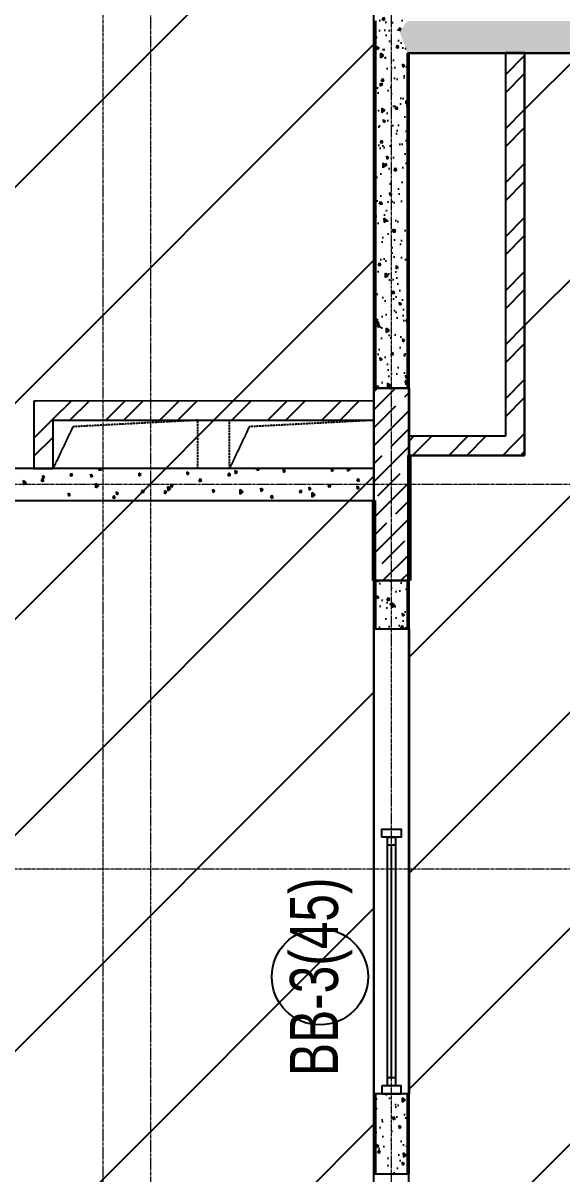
# Model space of a CAD drawing. Header units: millimetres. Extents: x 538266 to 1167394, y 114608 to 637157.
# Drawn here: x 1051936 to 1055296, y 528469 to 535646 of the extents above; entities that cross this region are included whole.
import ezdxf
from ezdxf.enums import TextEntityAlignment as Align

# ---------------------------------------------------------------- set-up
doc = ezdxf.new("R2010")
doc.units = ezdxf.units.MM
for name, pattern in [('CENTER2', [28.575, 19.05, -3.175, 3.175, -3.175]), ('HIDDEN', [9.525, 6.35, -3.175]), ('HIDDEN2', [4.7625, 3.175, -1.5875])]:
    doc.linetypes.add(name, pattern=pattern)
doc.layers.get('Defpoints').update_dxf_attribs({"color": 140})
for name, color, linetype, lineweight in [('0) шт стен 3 эт', 150, 'Continuous', 60), ('АР_Витраж', 4, 'Continuous', 13), ('АР_Витраж марка', 140, 'Continuous', 9), ('АР_Колонны', 70, 'Continuous', 30), ('АР_Стены ЖБ', 7, 'Continuous', 35), ('АР_Стены кирпич', 32, 'Continuous', 20), ('АР_Стены ПЕНОблок', 52, 'Continuous', 20), ('АР_Тонкая', 254, 'Continuous', 5), ('АР_Штриховка', 8, 'Continuous', 0)]:
    doc.layers.add(name, color=color, linetype=linetype, lineweight=lineweight)
doc.layers.add('РД_Витраж_вн', color=7, linetype='Continuous', true_color=0x148aff)
doc.layers.add('РД_Оси_100', color=7, linetype='Continuous', lineweight=0, true_color=0x525252)
doc.layers.add('РД_проем_инж перемыч_фахверк', color=7, linetype='Continuous', lineweight=18, true_color=0xff1f1f)
doc.layers.add('РД_Проем', color=230, linetype='Continuous', lineweight=0, plot=False)
doc.layers.add('ФВ-5', color=7, linetype='Continuous')
doc.styles.add('Arial_09', font='ARIALN.TTF', dxfattribs={"width": 0.9})

# ---------------------------------------------------------------- blocks, each defined once
blk = doc.blocks.new('СОШ_2200_АР_ОСИ_М100_28.05.24')
at = {"layer": 'РД_Оси_100', "color": 251, "linetype": 'CENTER2', "true_color": 0x636466}
for p, q in [((29555, 36000), (-5954.958, 36000)), ((29555, 33600), (-5954.958, 33600))]:
    blk.add_line(p, q, dxfattribs=at)
for points in [[(5849.555, 139938.679), (6000, 139538.679), (6000, -6194.559)], [(6300, -6195.83), (6300, 139538.679), (6450, 139938.679)], [(7800, -6155), (7800, 139938.679)]]:
    blk.add_lwpolyline(points, dxfattribs=at)
blk = doc.blocks.new('МаркаВитража1')
at = {"layer": 'Defpoints'}
blk.add_circle((0, 0), 3, dxfattribs=at)
at = {"color": 0, "linetype": 'ByBlock', "lineweight": -2, "style": 'Arial_09', "width": 0.9}
blk.add_attdef('АР-ОКНО:НАИМЕНОВАНИЕ', text='', height=3, dxfattribs=at).set_placement((0, 0), align=Align.MIDDLE)
blk = doc.blocks.new('3_этаж1')
at = {"layer": 'АР_Штриховка', "linetype": 'Continuous', "lineweight": 25, "true_color": 0x000000}
h = blk.add_hatch(dxfattribs=at)
h.set_pattern_fill('AR-CONC', color=18, angle=-315, style=0)
h.set_pattern_definition([(95, (480135.4, 374055.5), (140.09465, 117.55338), [19.05, -209.55]), (40, (480135.4, 374055.5), (-160.01845, 110.17673), [15.24, -167.64058]), (145.451445, (480147.07, 374065.29), (-19.9238, 227.7301), [16.19001, -178.09024]), (91.1842, (480099.48, 374091.41), (221.41024, 161.95341), [28.575, -314.325]), (141.63556, (480117.93, 374104.9), (-7.08662, 342.82676), [24.28502, -267.1356]), (36.18415, (480099.48, 374091.4), (-7.08662, 342.82676), [22.85997, -251.45973]), (66, (480126.42, 374100.4), (179.51998, 34.89515), [19.05, -209.55]), (11, (480126.42, 374100.4), (-86.53993, 173.94119), [15.24, -167.64]), (116.451445, (480141.38, 374103.3), (92.98005, 208.83634), [16.19001, -178.08994]), (82.5, (480135.4, 374055.49), (-57.605469, 61.973414), [0, -165.608, 0, -170.18, 0, -168.275]), (52.5, (480135.4, 374055.49), (-23.589727, 118.087), [0, -97.028, 0, -161.798, 0, -64.135]), (12.5, (480095.345, 374015.44), (99.927863, 91.826196), [0, -63.5, 0, -198.12, 0, -262.89]), (2.5, (480077.38, 373997.48), (86.763904, 122.722393), [0, -82.55, 0, -131.572, 0, -186.69])])
h.paths.add_polyline_path([(692283.6, 536868.7), (692083.6, 536868.7), (692083.6, 535658.7), (692233.6, 535592.1), (692283.6, 535658.7)], flags=0)
h.paths.add_polyline_path([(692283.6, 535458.7), (692233.6, 535592.1), (692083.6, 535658.7), (692083.6, 533368.7), (692283.6, 533368.7)], flags=0)
h = blk.add_hatch(dxfattribs=at)
h.set_pattern_fill('AR-CONC', color=18, angle=405, style=0)
h.set_pattern_definition([(95, (480135.4, 374055.5), (140.09465, 117.55338), [19.05, -209.55]), (40, (480135.4, 374055.5), (-160.01845, 110.17673), [15.24, -167.64058]), (145.451445, (480147.07, 374065.29), (-19.9238, 227.7301), [16.19001, -178.09024]), (91.1842, (480099.48, 374091.41), (221.41024, 161.95341), [28.575, -314.325]), (141.63556, (480117.93, 374104.9), (-7.08662, 342.82676), [24.28502, -267.1356]), (36.18415, (480099.48, 374091.4), (-7.08662, 342.82676), [22.85997, -251.45973]), (66, (480126.42, 374100.4), (179.51998, 34.89515), [19.05, -209.55]), (11, (480126.42, 374100.4), (-86.53993, 173.94119), [15.24, -167.64]), (116.451445, (480141.38, 374103.3), (92.98005, 208.83634), [16.19001, -178.08994]), (82.5, (480135.4, 374055.49), (-57.605469, 61.973414), [0, -165.608, 0, -170.18, 0, -168.275]), (52.5, (480135.4, 374055.49), (-23.589727, 118.087), [0, -97.028, 0, -161.798, 0, -64.135]), (12.5, (480095.345, 374015.44), (99.927863, 91.826196), [0, -63.5, 0, -198.12, 0, -262.89]), (2.5, (480077.38, 373997.48), (86.763904, 122.722393), [0, -82.55, 0, -131.572, 0, -186.69])])
h.paths.add_polyline_path([(696573.6, 535458.7), (696573.6, 535658.7), (696173.6, 535658.7), (696173.6, 535458.7)], flags=0)
h.paths.add_polyline_path([(696173.6, 535458.7), (696173.6, 535658.7), (695353.6, 535658.7), (695353.6, 535458.7)], flags=0)
h.paths.add_polyline_path([(693353.6, 535458.7), (693353.6, 535658.7), (692693.6, 535658.7), (692693.6, 535458.7)], flags=0)
h.paths.add_polyline_path([(692693.6, 535458.7), (692693.6, 535658.7), (692283.6, 535658.7), (692233.6, 535592.1), (692283.6, 535458.7)], flags=0)
h = blk.add_hatch(dxfattribs=at)
h.set_pattern_fill('ANSI32', color=18, scale=25, angle=-360, style=0)
h.set_pattern_definition([(45, (480135.4, 374055.5), (-168.3798, 168.3798), []), (45, (480247.65, 374055.5), (-168.3798, 168.3798), [])])
h.paths.add_polyline_path([(693013.6, 535459.5), (692893.6, 535459.5), (692893.6, 533068.7), (693013.6, 532948.7)], flags=0)
h = blk.add_hatch(dxfattribs=at)
h.set_pattern_fill('ANSI32', color=18, scale=25, style=0)
h.set_pattern_definition([(45, (480135.4, 374055.5), (-168.3798, 168.3798), []), (45, (480247.65, 374055.5), (-168.3798, 168.3798), [])])
h.paths.add_polyline_path([(689953.6, 533288.9), (690073.6, 533168.9), (692073.6, 533169.2), (692073.6, 533289.2)], flags=0)
h = blk.add_hatch(dxfattribs=at)
h.set_pattern_fill('ANSI32', color=18, scale=25, style=0)
h.set_pattern_definition([(45, (480135.4, 374055.5), (-168.3798, 168.3798), []), (45, (480247.65, 374055.5), (-168.3798, 168.3798), [])])
h.paths.add_polyline_path([(689953.6, 532868.9), (690073.6, 532868.9), (690073.6, 533168.9), (689953.6, 533288.9)], flags=0)
h = blk.add_hatch(dxfattribs=at)
h.set_pattern_fill('ANSI32', color=18, scale=25, angle=-360, style=0)
h.set_pattern_definition([(45, (480135.4, 374055.5), (-168.3798, 168.3798), []), (45, (480247.65, 374055.5), (-168.3798, 168.3798), [])])
h.paths.add_polyline_path([(693013.6, 532948.7), (692893.6, 533068.7), (692293.6, 533068.7), (692293.6, 532948.7)], flags=0)
h = blk.add_hatch(dxfattribs=at)
h.set_pattern_fill('AR-CONC', color=18, angle=-315, style=0)
h.set_pattern_definition([(95, (480135.4, 374055.5), (140.09465, 117.55338), [19.05, -209.55]), (40, (480135.4, 374055.5), (-160.01845, 110.17673), [15.24, -167.64058]), (145.451445, (480147.07, 374065.29), (-19.9238, 227.7301), [16.19001, -178.09024]), (91.1842, (480099.48, 374091.41), (221.41024, 161.95341), [28.575, -314.325]), (141.63556, (480117.93, 374104.9), (-7.08662, 342.82676), [24.28502, -267.1356]), (36.18415, (480099.48, 374091.4), (-7.08662, 342.82676), [22.85997, -251.45973]), (66, (480126.42, 374100.4), (179.51998, 34.89515), [19.05, -209.55]), (11, (480126.42, 374100.4), (-86.53993, 173.94119), [15.24, -167.64]), (116.451445, (480141.38, 374103.3), (92.98005, 208.83634), [16.19001, -178.08994]), (82.5, (480135.4, 374055.49), (-57.605469, 61.973414), [0, -165.608, 0, -170.18, 0, -168.275]), (52.5, (480135.4, 374055.49), (-23.589727, 118.087), [0, -97.028, 0, -161.798, 0, -64.135]), (12.5, (480095.345, 374015.44), (99.927863, 91.826196), [0, -63.5, 0, -198.12, 0, -262.89]), (2.5, (480077.38, 373997.48), (86.763904, 122.722393), [0, -82.55, 0, -131.572, 0, -186.69])])
h.paths.add_polyline_path([(692283.6, 532168.7), (692083.6, 532168.7), (692083.6, 531868.7), (692283.6, 531868.7)], flags=0)
h.paths.add_polyline_path([(692283.6, 528968.7), (692083.6, 528968.7), (692083.6, 528468.7), (692283.6, 528468.7)], flags=0)
at = {"color": 18, "linetype": 'HIDDEN', "lineweight": 25, "ltscale": 0.07, "true_color": 0x000000}
for p, q in [((690073.6, 533168.9), (690973.6, 533168.9)), ((690073.6, 532868.9), (690073.6, 533168.9)), ((690073.6, 533168.9), (690973.6, 533168.9)), ((690073.6, 532868.9), (690073.6, 533168.9)), ((690196.5, 533128.5), (690073.6, 532868.9)), ((690196.5, 533128.5), (690073.6, 532868.9)), ((690973.6, 533168.9), (690196.5, 533128.5)), ((690973.6, 533168.9), (690196.5, 533128.5)), ((690973.6, 533168.9), (690973.6, 532868.9)), ((690973.6, 533168.9), (690973.6, 532868.9)), ((691173.6, 533168.9), (692073.6, 533168.9)), ((691173.6, 532868.9), (691173.6, 533168.9)), ((691173.6, 533168.9), (692073.6, 533168.9)), ((691173.6, 532868.9), (691173.6, 533168.9)), ((691296.5, 533128.5), (691173.6, 532868.9)), ((691296.5, 533128.5), (691173.6, 532868.9)), ((692073.6, 533168.9), (691296.5, 533128.5)), ((692073.6, 533168.9), (691296.5, 533128.5)), ((692073.6, 533168.9), (692073.6, 532868.9)), ((692073.6, 533168.9), (692073.6, 532868.9)), ((690973.6, 532868.9), (690073.6, 532868.9)), ((690973.6, 532868.9), (690073.6, 532868.9)), ((692073.6, 532868.9), (691173.6, 532868.9)), ((692073.6, 532868.9), (691173.6, 532868.9))]:
    blk.add_line(p, q, dxfattribs=at)
at = {"layer": 'АР_Витраж', "color": 18, "linetype": 'Continuous', "lineweight": 25, "true_color": 0x000000}
for p, q in [((692073.6, 528968.7), (692073.6, 530618.7)), ((692293.6, 528968.7), (692293.6, 530618.7)), ((692208.6, 530518.7), (692158.6, 530518.7)), ((692183.6, 529068.7), (692183.6, 530518.7)), ((692208.6, 529068.7), (692158.6, 529068.7))]:
    blk.add_line(p, q, dxfattribs=at)
for points in [[(692123.6, 530568.7), (692123.6, 530618.7), (692243.6, 530618.7), (692243.6, 530568.7)], [(692208.6, 529018.7), (692158.6, 529018.7), (692158.6, 530568.7), (692208.6, 530568.7)], [(692123.6, 529018.7), (692123.6, 528968.7), (692243.6, 528968.7), (692243.6, 529018.7)]]:
    blk.add_lwpolyline(points, close=True, dxfattribs=at)
at = {"layer": 'АР_Колонны', "color": 18, "linetype": 'HIDDEN2', "lineweight": 25, "true_color": 0x000000}
for p, q in [((692073.6, 533368.7), (692293.6, 533368.7)), ((692073.6, 532168.7), (692073.6, 533368.7)), ((692293.6, 533368.7), (692293.6, 532168.7)), ((692293.6, 532168.7), (692073.6, 532168.7))]:
    blk.add_line(p, q, dxfattribs=at)
at = {"layer": 'АР_Колонны', "color": 18, "linetype": 'Continuous', "lineweight": 25, "true_color": 0x000000}
for p, q in [((692293.6, 533368.7), (692073.6, 533368.7)), ((692073.6, 533368.7), (692073.6, 532168.7)), ((692293.6, 533368.7), (692073.6, 533368.7)), ((692073.6, 533368.7), (692073.6, 532168.7)), ((692293.6, 532168.7), (692293.6, 533368.7)), ((692293.6, 532168.7), (692293.6, 533368.7)), ((692073.6, 532168.7), (692293.6, 532168.7)), ((692073.6, 532168.7), (692293.6, 532168.7))]:
    blk.add_line(p, q, dxfattribs=at)
at = {"layer": 'АР_Стены ЖБ', "color": 18, "linetype": 'Continuous', "lineweight": 25, "true_color": 0x000000}
for p, q in [((692293.6, 533368.7), (692073.6, 533368.7)), ((692073.6, 533368.7), (692073.6, 532168.7)), ((692293.6, 532168.7), (692293.6, 533368.7)), ((692073.6, 532168.7), (692293.6, 532168.7))]:
    blk.add_line(p, q, dxfattribs=at)
at = {"layer": 'АР_Стены кирпич', "color": 18, "linetype": 'Continuous', "lineweight": 25, "true_color": 0x000000}
for p, q in [((693013.6, 535459.5), (692893.6, 535459.5)), ((692893.6, 535459.5), (692893.6, 533068.7)), ((693013.6, 532948.7), (693013.6, 535459.5)), ((692073.6, 533289.2), (689953.6, 533288.9)), ((689953.6, 533288.9), (689953.6, 532868.9)), ((692073.6, 533169.2), (692073.6, 533289.2)), ((690073.6, 533168.9), (692073.6, 533169.2)), ((690073.6, 532868.9), (690073.6, 533168.9)), ((692893.6, 533068.7), (692293.6, 533068.7)), ((692293.6, 533068.7), (692293.6, 532948.7)), ((692293.6, 532948.7), (693013.6, 532948.7)), ((689953.6, 532868.9), (690073.6, 532868.9))]:
    blk.add_line(p, q, dxfattribs=at)
at = {"layer": 'АР_Стены ПЕНОблок', "color": 18, "linetype": 'Continuous', "lineweight": 25, "true_color": 0x000000}
for p, q in [((692083.6, 535658.7), (692083.6, 533368.7)), ((692283.6, 533368.7), (692283.6, 535458.7)), ((692283.6, 535458.7), (692693.6, 535458.7)), ((692693.6, 535458.7), (693353.6, 535458.7)), ((692083.6, 533368.7), (692283.6, 533368.7)), ((692073.6, 532868.7), (684503.6, 532868.7)), ((692073.6, 532668.7), (692073.6, 532868.7)), ((684503.6, 532668.7), (692073.6, 532668.7)), ((692283.6, 532168.7), (692083.6, 532168.7)), ((692083.6, 532168.7), (692083.6, 531868.7)), ((692283.6, 531868.7), (692283.6, 532168.7)), ((692083.6, 531868.7), (692283.6, 531868.7)), ((692283.6, 528968.7), (692083.6, 528968.7)), ((692083.6, 528968.7), (692083.6, 528468.7)), ((692283.6, 528468.7), (692283.6, 528968.7)), ((692083.6, 528468.7), (692283.6, 528468.7))]:
    blk.add_line(p, q, dxfattribs=at)
at = {"layer": 'АР_Тонкая', "color": 18, "linetype": 'Continuous', "lineweight": 25, "true_color": 0x000000}
for p, q in [((692073.6, 535658.7), (692073.6, 533368.7)), ((692083.6, 533368.7), (692083.6, 535658.7)), ((692293.6, 535458.7), (692283.6, 535458.7)), ((692283.6, 535458.7), (692283.6, 533368.7)), ((692293.6, 533368.7), (692293.6, 535458.7)), ((692073.6, 533368.7), (692083.6, 533368.7)), ((692283.6, 533368.7), (692293.6, 533368.7)), ((692083.6, 532168.7), (692073.6, 532168.7)), ((692073.6, 532168.7), (692073.6, 531868.7)), ((692083.6, 531868.7), (692083.6, 532168.7)), ((692293.6, 532168.7), (692283.6, 532168.7)), ((692283.6, 532168.7), (692283.6, 531868.7)), ((692293.6, 531868.7), (692293.6, 532168.7)), ((692073.6, 531868.7), (692083.6, 531868.7)), ((692283.6, 531868.7), (692293.6, 531868.7)), ((692083.6, 528968.7), (692073.6, 528968.7)), ((692073.6, 528968.7), (692073.6, 528468.7)), ((692083.6, 528468.7), (692083.6, 528968.7)), ((692293.6, 528968.7), (692283.6, 528968.7)), ((692283.6, 528968.7), (692283.6, 528468.7)), ((692293.6, 528468.7), (692293.6, 528968.7)), ((692073.6, 528468.7), (692083.6, 528468.7)), ((692283.6, 528468.7), (692293.6, 528468.7))]:
    blk.add_line(p, q, dxfattribs=at)
at = {"layer": 'АР_Штриховка', "color": 18, "linetype": 'Continuous', "lineweight": 25, "true_color": 0x000000}
for p, q in [((692073.6, 533234.7), (692207.7, 533368.7)), ((692073.6, 533346.9), (692095.4, 533368.7)), ((692265.9, 533314.7), (692293.6, 533342.4)), ((692073.6, 533122.4), (692209.8, 533258.6)), ((692073.6, 533010.2), (692293.6, 533230.2)), ((692181.7, 533006), (692293.6, 533117.9)), ((692073.6, 532785.7), (692293.6, 533005.7)), ((692073.6, 532897.9), (692125.6, 532949.9)), ((690359.6, 532857.1), (690364.7, 532868.7)), ((690359.6, 532857), (690374.6, 532859.9)), ((690374.5, 532859.9), (690370.2, 532868.7)), ((690922.4, 532837.3), (690909, 532846.5)), ((690911.2, 532828.2), (690909.5, 532847.2)), ((691222.5, 532844.7), (691209.1, 532853.9)), ((691211.3, 532835.6), (691209.6, 532854.6)), ((691211.3, 532835.6), (691223, 532845.4)), ((691343.7, 532857.7), (691348.6, 532868.7)), ((691343.7, 532857.6), (691358.7, 532860.5)), ((691358.7, 532860.5), (691354.6, 532868.7)), ((691522.6, 532852.1), (691509.3, 532861.2)), ((691511.4, 532843), (691509.7, 532861.9)), ((691511.4, 532843), (691523.1, 532852.8)), ((691822.7, 532859.4), (691809.4, 532868.6)), ((691811.5, 532850.3), (691809.9, 532868.7)), ((691811.5, 532850.3), (691823.2, 532860.1)), ((691911.1, 532851.9), (691910.8, 532868.7)), ((691910.8, 532852), (691929.3, 532865.5)), ((691929.5, 532865.3), (691925.1, 532868.7)), ((689908.4, 532779), (689889.4, 532794.1)), ((689890.1, 532765.7), (689889.5, 532794.2)), ((689889.8, 532765.8), (689908.2, 532779.3)), ((690000.5, 532787.3), (690008.3, 532804.7)), ((690000.6, 532787.2), (690015.5, 532790.1)), ((690015.5, 532790.1), (690008.3, 532804.6)), ((690022, 532815.2), (690008.7, 532824.4)), ((690010.8, 532806.1), (690009.2, 532825.1)), ((690010.8, 532806.1), (690022.5, 532815.9)), ((690180, 532822.2), (690187.8, 532839.6)), ((690180.1, 532822.1), (690195, 532825)), ((690195, 532825), (690187.8, 532839.5)), ((690322.1, 532822.6), (690308.8, 532831.7)), ((690310.9, 532813.5), (690309.3, 532832.4)), ((690310.9, 532813.5), (690322.6, 532823.2)), ((690358.3, 532760.1), (690339.3, 532775.1)), ((690340, 532746.7), (690339.4, 532775.3)), ((690622.3, 532829.9), (690608.9, 532839.1)), ((690611.1, 532820.8), (690609.4, 532839.8)), ((690611.1, 532820.8), (690622.7, 532830.6)), ((690805.1, 532753), (690812.9, 532770.4)), ((690820.1, 532755.8), (690812.9, 532770.3)), ((690911.2, 532828.2), (690922.8, 532838)), ((690984.7, 532787.9), (690992.4, 532805.3)), ((690984.7, 532787.8), (690999.7, 532790.7)), ((690999.6, 532790.7), (690992.4, 532805.2)), ((691164.2, 532822.8), (691171.9, 532840.2)), ((691164.2, 532822.7), (691179.2, 532825.6)), ((691179.2, 532825.6), (691171.9, 532840.1)), ((691789.3, 532753.5), (691797, 532770.9)), ((691804.3, 532756.3), (691797, 532770.8)), ((691968.8, 532788.4), (691976.5, 532805.8)), ((691968.8, 532788.3), (691983.8, 532791.2)), ((691983.8, 532791.2), (691976.6, 532805.7)), ((692073.6, 532561.1), (692293.6, 532781.1)), ((692097.5, 532697.3), (692237.8, 532837.6)), ((690182, 532705), (690168.7, 532714.2)), ((690170.8, 532695.9), (690169.2, 532714.9)), ((690170.9, 532695.9), (690182.5, 532705.7)), ((690339.7, 532746.8), (690358.1, 532760.3)), ((690446.1, 532683.2), (690453.8, 532700.6)), ((690461.1, 532686), (690453.9, 532700.5)), ((690482.2, 532712.4), (690468.8, 532721.6)), ((690471, 532703.3), (690469.3, 532722.3)), ((690471, 532703.3), (690482.6, 532713.1)), ((690625.6, 532718.1), (690633.4, 532735.5)), ((690625.7, 532718), (690640.6, 532720.9)), ((690640.6, 532720.9), (690633.4, 532735.4)), ((690782.3, 532719.8), (690768.9, 532728.9)), ((690771.1, 532710.7), (690769.4, 532729.6)), ((690771.1, 532710.7), (690782.8, 532720.4)), ((690808.2, 532741.2), (690789.2, 532756.2)), ((690789.9, 532727.8), (690789.3, 532756.4)), ((690789.6, 532727.9), (690808, 532741.4)), ((690805.2, 532752.9), (690820.1, 532755.8)), ((691082.4, 532727.1), (691069.1, 532736.3)), ((691071.2, 532718), (691069.5, 532737)), ((691071.2, 532718), (691082.9, 532727.8)), ((691258.1, 532722.2), (691239.1, 532737.3)), ((691239.8, 532708.9), (691239.2, 532737.5)), ((691239.5, 532709), (691257.9, 532722.5)), ((691382.5, 532734.5), (691369.2, 532743.7)), ((691371.3, 532725.4), (691369.6, 532744.4)), ((691371.3, 532725.4), (691383, 532735.2)), ((691430.2, 532683.7), (691438, 532701.1)), ((691445.2, 532686.5), (691438, 532701)), ((691609.8, 532718.6), (691617.5, 532736)), ((691609.8, 532718.5), (691624.8, 532721.4)), ((691624.7, 532721.4), (691617.5, 532735.9)), ((691682.6, 532741.9), (691669.3, 532751.1)), ((691671.4, 532732.8), (691669.8, 532751.8)), ((691671.4, 532732.8), (691683.1, 532742.6)), ((691708, 532703.3), (691689, 532718.4)), ((691689.7, 532690), (691689.1, 532718.5)), ((691689.4, 532690.1), (691707.9, 532703.6)), ((691789.3, 532753.4), (691804.3, 532756.3)), ((691982.7, 532749.3), (691969.4, 532758.4)), ((691971.5, 532740.2), (691969.9, 532759.1)), ((691971.5, 532740.2), (691983.2, 532750)), ((690446.1, 532683.1), (690461.1, 532686)), ((691430.3, 532683.6), (691445.2, 532686.5)), ((692209.8, 532585.1), (692293.6, 532668.9)), ((692073.6, 532336.6), (692293.6, 532556.6)), ((692073.6, 532448.9), (692153.6, 532528.9)), ((692125.6, 532276.4), (692265.9, 532416.7)), ((692130.2, 532168.7), (692293.6, 532332.1)), ((692242.4, 532168.7), (692293.6, 532219.9))]:
    blk.add_line(p, q, dxfattribs=at)
at = {"layer": 'РД_Витраж_вн', "color": 18, "linetype": 'Continuous', "lineweight": 25, "true_color": 0x000000}
for p, q in [((692073.6, 531868.7), (692073.6, 528968.7)), ((692293.6, 531868.7), (692293.6, 528968.7))]:
    blk.add_line(p, q, dxfattribs=at)
at = {"layer": 'РД_Проем', "color": 18, "linetype": 'Continuous', "lineweight": 25, "true_color": 0x000000}
for p, q in [((692073.6, 531868.7), (692073.6, 528968.7)), ((692293.6, 531868.7), (692293.6, 528968.7))]:
    blk.add_line(p, q, dxfattribs=at)
at = {"layer": 'РД_проем_инж перемыч_фахверк', "color": 18, "linetype": 'Continuous', "lineweight": 25, "true_color": 0x000000}
for p, q in [((692073.6, 531868.7), (692073.6, 528968.7)), ((692293.6, 531868.7), (692293.6, 528968.7))]:
    blk.add_line(p, q, dxfattribs=at)
at = {"layer": 'АР_Витраж марка', "color": 18, "linetype": 'Continuous', "lineweight": 25, "true_color": 0x000000, "xscale": 100, "yscale": 100, "zscale": 100, "rotation": 90.00000000000001}
blk.add_blockref('МаркаВитража1', (691737, 529698.6), dxfattribs=at).add_auto_attribs({'АР-ОКНО:НАИМЕНОВАНИЕ': 'ВВ-3(45)'})

msp = doc.modelspace()

# ---------------------------------------------------------------- hatches: boundary and pattern name
at = {"layer": 'ФВ-5'}
h = msp.add_hatch(dxfattribs=at)
h.set_pattern_fill('ANSI31', color=3, scale=300, style=0)
h.paths.add_polyline_path([(1066413.6, 561768.7), (1066413.6, 562668.7), (1066423.9, 564148.7), (1063153.6, 564148.7), (1063153.6, 565043.7), (1063153.6, 565293.7), (1061153.6, 565293.7), (1061153.6, 565043.7), (1060378.6, 565043.7), (1060378.6, 562214.5), (1060378.6, 561553.7), (1060378.6, 560766.1), (1060378.6, 560713.7), (1060378.6, 560543.7), (1059458.6, 560543.7), (1056814, 560543.7), (1056013.6, 560543.7), (1056013.6, 560223.7), (1054343.6, 560223.7), (1054343.6, 559668.7), (1054343.6, 556768.7), (1054343.6, 556368.7), (1054343.6, 555468.7), (1054343.6, 551968.7), (1054343.6, 550768.7), (1054343.6, 550768.2), (1054343.6, 550768.7), (1054343.6, 550768.7), (1054343.6, 550468.7), (1054343.6, 547595.7), (1054353.6, 547595.7), (1054353.6, 547068.7), (1054343.6, 547068.7), (1054343.6, 546168.7), (1054343.6, 542668.7), (1054343.6, 541468.7), (1054343.6, 541168.7), (1054343.6, 538268.7), (1054343.6, 537768.7), (1054343.6, 536868.7), (1054343.6, 536288.7), (1054863.6, 536288.7), (1054863.6, 535875.4), (1055283.3, 535875.4), (1055283.3, 535658.7), (1055403.6, 535658.7), (1057250.3, 535658.7), (1057250.3, 535458.7), (1057813.6, 535458.7), (1058053.6, 535458.7), (1058053.6, 535459.1), (1058173.6, 535459.1), (1058223.6, 535458.7), (1058623.6, 535458.7), (1058623.6, 535658.7), (1058223.6, 535658.7), (1058103.6, 535658.7), (1058103.6, 536288.7), (1058103.6, 537538.7), (1058623.6, 537538.7), (1058623.6, 539068.7), (1058623.6, 540268.7), (1058623.6, 540568.7), (1058623.6, 543468.7), (1058623.6, 544068.7), (1058623.6, 544968.7), (1058623.6, 546908.7), (1058623.6, 546968.7), (1058623.6, 548502.5), (1058623.6, 549418.7), (1058623.6, 550518.7), (1058623.6, 550638.7), (1058623.6, 550918.7), (1058623.6, 552028.5), (1058623.6, 552298.7), (1058623.6, 552538.7), (1058623.6, 552793.5), (1058403.6, 552793.5), (1058403.6, 553083.5), (1058623.6, 553083.5), (1058623.6, 553218.7), (1058623.6, 554328.5), (1058623.6, 555219.7), (1058623.6, 556318.7), (1058623.6, 556538.7), (1058623.6, 557488.7), (1058623.6, 557858.7), (1058633.6, 558078.7), (1059833.6, 558078.7), (1066395.3, 558078.7), (1066413.6, 558097), (1066413.6, 558368.7)])
h.paths.add_polyline_path([(1062759.7, 561988.7), (1063309.7, 561988.7, -1), (1063309.7, 561388.7), (1062759.7, 561388.7, -1)], flags=16)
h.paths.add_polyline_path([(1061841.3, 564865.1, -1), (1062441.3, 564865.1, -1)], flags=16)
h.paths.add_polyline_path([(1056309.7, 546849.5), (1056309.7, 546449.5), (1055309.7, 546449.5), (1055309.7, 546849.5)], flags=16)
h.paths.add_polyline_path([(1057943.6, 535875.4), (1057943.6, 535658.7), (1057523.9, 535658.7), (1057230, 535660.9), (1057523.9, 535660.9), (1057523.9, 535875.4)], flags=16)
h.paths.add_polyline_path([(1061985, 561111.3), (1064065.5, 561111.3), (1064065.5, 561303.3), (1061985, 561303.3)], flags=24)
h.paths.add_polyline_path([(1062443.6, 561420.7), (1063625.8, 561420.7), (1063625.8, 561956.8), (1062443.6, 561956.8)], flags=24)
h.paths.add_polyline_path([(1061636.2, 564639.2), (1062646.4, 564639.2), (1062646.4, 565091), (1061636.2, 565091)], flags=24)
h.paths.add_polyline_path([(1065925.9, 558141.5), (1066189.6, 558141.5), (1066189.6, 558524.7), (1065925.9, 558524.7)], flags=24)
h.paths.add_polyline_path([(1055071.4, 560230.3), (1055506, 560230.3), (1055506, 560540.7), (1055071.4, 560540.7)], flags=25)
h = msp.add_hatch(dxfattribs=at)
h.set_pattern_fill('ANSI31', color=3, scale=300, style=0)
h.paths.add_polyline_path([(1054123.6, 541968.7), (1046553.6, 541968.7), (1046553.6, 510388.7), (1054123.6, 510388.7)])
h = msp.add_hatch(dxfattribs=at)
h.set_pattern_fill('ANSI31', color=3, scale=300)
h.paths.add_polyline_path([(1054339.1, 523015.6), (1057813.6, 523015.6), (1057813.6, 535458.7), (1054339.1, 535458.7)])
h.paths.add_polyline_path([(1055063.6, 532948.7), (1054343.6, 532948.7), (1054343.6, 535458.7), (1055063.6, 535458.7)], flags=16)

# ---------------------------------------------------------------- linework, layer by layer
for points in [[(1054123.6, 541968.7), (1046553.6, 541968.7), (1046553.6, 510388.7), (1054123.6, 510388.7)], [(1054339.1, 523015.6), (1057813.6, 523015.6), (1057813.6, 535458.7), (1054339.1, 535458.7)], [(1055063.6, 532948.7), (1054343.6, 532948.7), (1054343.6, 535458.7), (1055063.6, 535458.7)]]:
    msp.add_lwpolyline(points, close=True)
at = {"layer": '0) шт стен 3 эт', "color": 2}
for points in [[(1054343.6, 532948.7), (1054343.6, 532168.7)], [(1054123.6, 532668.9), (1054123.6, 532168.7)]]:
    msp.add_lwpolyline(points, dxfattribs=at)

# ---------------------------------------------------------------- block references
at = {"layer": '0) шт стен 3 эт', "color": 5, "lineweight": 25}
msp.add_blockref('3_этаж1', (362050, 0), dxfattribs=at)
at = {"layer": 'РД_Оси_100', "lineweight": 25}
msp.add_blockref('СОШ_2200_АР_ОСИ_М100_28.05.24', (1046433.6, 496768.7), dxfattribs=at)

doc.saveas('drawing.dxf')
